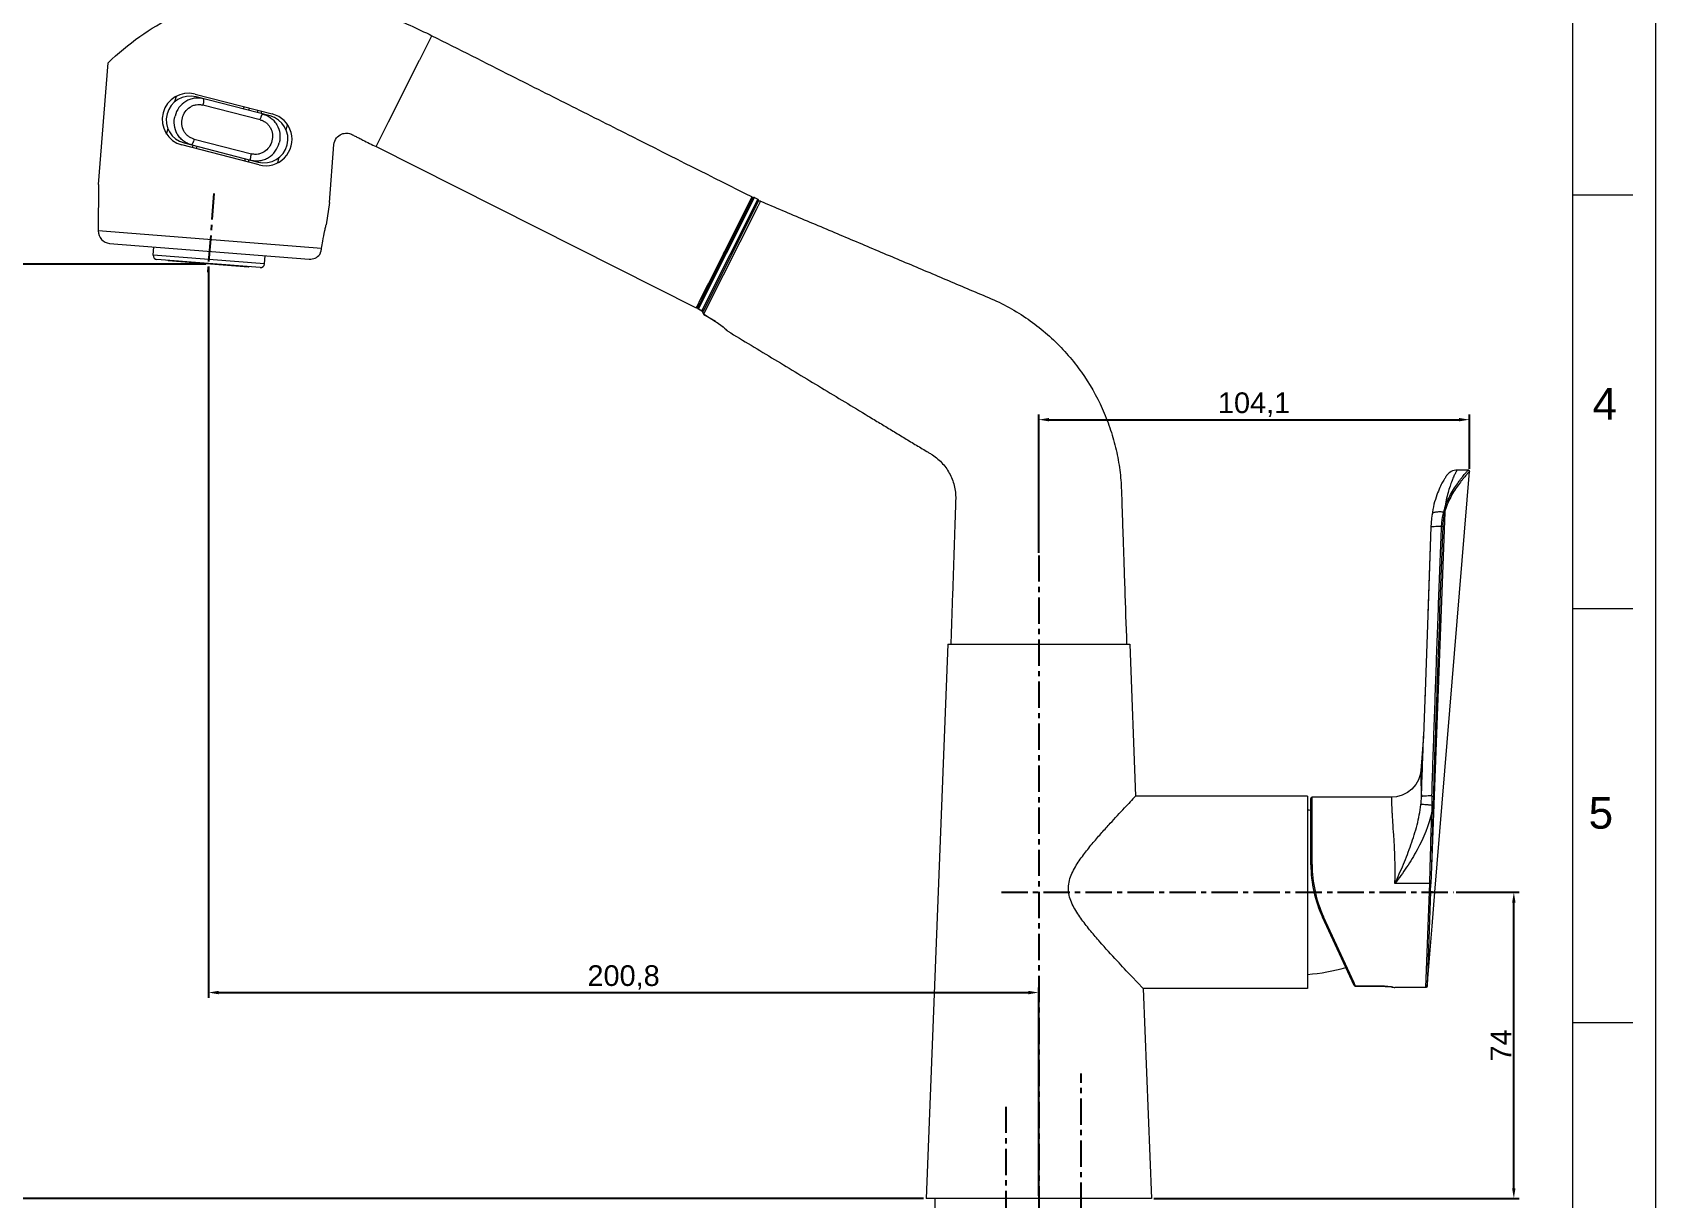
# Model space of a CAD drawing. Header units: millimetres. Extents: x 1991 to 2585, y -707 to 133.
# Drawn here: x 2192.3 to 2584.7, y -429.3 to -147.5 of the extents above; entities that cross this region are included whole.
import ezdxf

# ---------------------------------------------------------------- set-up
doc = ezdxf.new("R2010")
doc.units = ezdxf.units.MM
doc.header["$LTSCALE"] = 0.1
doc.linetypes.add('CENTERX2', pattern=[101.6, 63.5, -12.7, 12.7, -12.7])
doc.layers.get('0').update_dxf_attribs({"lineweight": 13})
doc.layers.add('CENTER', color=1, linetype='CENTERX2')
doc.layers.add('DIM', color=3, linetype='Continuous', lineweight=9)
doc.styles.get("Standard").update_dxf_attribs({"font": 'arial.ttf'})
doc.dimstyles.new('ISO-25', dxfattribs={"dimtxt": 2.5, "dimasz": 2.5, "dimexe": 1.25, "dimexo": 0.625, "dimtad": 1, "dimlfac": 1.33325, "dimtxsty": 'Standard', "dimcen": 2.5, "dimadec": 0, "dimazin": 0, "dimtfac": 1, "dimtmove": 0, "dimatfit": 3, "dimfxl": 0, "dimarcsym": 0})

# ---------------------------------------------------------------- blocks, each defined once
blk = doc.blocks.new('*D22')
at = {"layer": 'Defpoints', "color": 0}
for p in [(2234.84, -203.48), (2435.59, -379.54), (2435.59, -429.31)]:
    blk.add_point(p, dxfattribs=at)
at = {"layer": 'DIM', "color": 3, "lineweight": -2}
for p, q in [((2234.84, -204.11), (2234.84, -380.79)), ((2237.34, -379.54), (2433.09, -379.54)), ((2435.59, -428.68), (2435.59, -378.29))]:
    blk.add_line(p, q, dxfattribs=at)
at = {"layer": 'DIM', "color": 3}
for points in [[(2237.34, -379.12), (2237.34, -379.96), (2234.84, -379.54)], [(2433.09, -379.12), (2433.09, -379.96), (2435.59, -379.54)]]:
    blk.add_solid(points, dxfattribs=at)
at = {"layer": 'DIM', "color": 3, "insert": (2335.22, -375.91), "char_height": 5, "attachment_point": 5}
blk.add_mtext('200,8', dxfattribs=at)
blk = doc.blocks.new('*D23')
at = {"layer": 'Defpoints', "color": 0}
for p in [(2234.84, -203.48), (2184.19, -429.31), (2408.34, -429.31)]:
    blk.add_point(p, dxfattribs=at)
at = {"layer": 'DIM', "color": 3, "lineweight": -2}
for p, q in [((2234.21, -203.48), (2182.94, -203.48)), ((2184.19, -205.98), (2184.19, -426.81)), ((2407.72, -429.31), (2182.94, -429.31))]:
    blk.add_line(p, q, dxfattribs=at)
at = {"layer": 'DIM', "color": 3}
for points in [[(2183.77, -205.98), (2184.61, -205.98), (2184.19, -203.48)], [(2183.77, -426.81), (2184.61, -426.81), (2184.19, -429.31)]]:
    blk.add_solid(points, dxfattribs=at)
at = {"layer": 'DIM', "color": 3, "insert": (2180.56, -316.4), "char_height": 5, "attachment_point": 5, "rotation": 90}
blk.add_mtext('225,8', dxfattribs=at)
blk = doc.blocks.new('*D25')
at = {"layer": 'Defpoints', "color": 0}
for p in [(2539.74, -241.1), (2539.74, -253.63), (2435.59, -273.89)]:
    blk.add_point(p, dxfattribs=at)
at = {"layer": 'DIM', "color": 3, "lineweight": -2}
for p, q in [((2435.59, -273.27), (2435.59, -239.85)), ((2438.09, -241.1), (2537.24, -241.1)), ((2539.74, -253.01), (2539.74, -239.85))]:
    blk.add_line(p, q, dxfattribs=at)
at = {"layer": 'DIM', "color": 3}
for points in [[(2438.09, -240.68), (2438.09, -241.51), (2435.59, -241.1)], [(2537.24, -240.68), (2537.24, -241.51), (2539.74, -241.1)]]:
    blk.add_solid(points, dxfattribs=at)
at = {"layer": 'DIM', "color": 3, "insert": (2487.67, -237.47), "char_height": 5, "attachment_point": 5}
blk.add_mtext('104,1', dxfattribs=at)
blk = doc.blocks.new('*D26')
at = {"layer": 'Defpoints', "color": 0}
for p in [(2535.87, -355.31), (2550.48, -355.31), (2462.84, -429.31)]:
    blk.add_point(p, dxfattribs=at)
at = {"layer": 'DIM', "color": 3, "lineweight": -2}
for p, q in [((2536.5, -355.31), (2551.73, -355.31)), ((2550.48, -426.81), (2550.48, -357.81)), ((2463.47, -429.31), (2551.73, -429.31))]:
    blk.add_line(p, q, dxfattribs=at)
at = {"layer": 'DIM', "color": 3}
for points in [[(2550.06, -357.81), (2550.89, -357.81), (2550.48, -355.31)], [(2550.06, -426.81), (2550.89, -426.81), (2550.48, -429.31)]]:
    blk.add_solid(points, dxfattribs=at)
at = {"layer": 'DIM', "color": 3, "insert": (2547.35, -392.31), "char_height": 5, "attachment_point": 5, "rotation": 90}
blk.add_mtext('74', dxfattribs=at)

msp = doc.modelspace()

# ---------------------------------------------------------------- linework, layer by layer
at = {"color": 7, "linetype": 'Continuous'}
for p, q in [((2584.7425, 133.243), (2584.7425, -706.7567)), ((2564.7424, -686.7567), (2564.7424, 113.243)), ((2285.9287, -154.0991), (2288.8443, -148.3019)), ((2208.2602, -184.2383), (2210.5625, -154.862)), ((2278.3576, -169.1531), (2285.8503, -154.2551)), ((2285.8503, -154.2551), (2285.9287, -154.0991)), ((2226.7398, -164.2355), (2227.0789, -162.9193)), ((2231.5905, -162.4053), (2250.2801, -167.2211)), ((2249.743, -167.7023), (2231.8282, -163.0861)), ((2247.3453, -168.6335), (2233.4773, -165.0601)), ((2243.2921, -166.0401), (2243.4419, -165.4591)), ((2244.6635, -165.7739), (2244.5138, -166.3549)), ((2246.7455, -166.3104), (2246.5958, -166.8914)), ((2247.5642, -167.1409), (2247.7139, -166.5599)), ((2224.7202, -172.0733), (2225.0593, -170.7571)), ((2253.6423, -171.1676), (2253.9755, -169.8746)), ((2275.3571, -175.1191), (2278.2723, -169.3226)), ((2278.2723, -169.3226), (2278.3576, -169.1531)), ((2247.1111, -179.5194), (2228.4216, -174.7036)), ((2228.9586, -174.2224), (2246.8735, -178.8386)), ((2230.9878, -175.3648), (2231.1375, -174.7838)), ((2231.3563, -173.2912), (2245.2244, -176.8646)), ((2231.9561, -175.6143), (2232.1058, -175.0333)), ((2264.089, -188.6133), (2265.1848, -174.631)), ((2275.3571, -175.1191), (2352.8058, -214.0699)), ((2243.7263, -178.0276), (2243.5766, -178.6086)), ((2244.5449, -178.8582), (2244.6946, -178.2771)), ((2251.6227, -179.0054), (2251.9619, -177.6892)), ((2208.2611, -184.2383), (2208.1835, -195.4803)), ((2353.0738, -214.2047), (2366.4777, -187.5528)), ((2353.3675, -214.2884), (2366.8806, -187.4194)), ((2367.6846, -187.8238), (2354.1716, -214.6928)), ((2367.8177, -188.2267), (2354.4249, -214.8568)), ((2365.2828, -189.258), (2365.9923, -187.8501)), ((2365.9923, -187.8501), (2366.1791, -187.4794)), ((2366.1791, -187.4794), (2366.2476, -187.3434)), ((2366.2844, -187.2691), (2366.2471, -187.3431)), ((2366.4112, -187.588), (2366.3827, -187.7416)), ((2366.4186, -187.6703), (2366.447, -187.5693)), ((2366.447, -187.5693), (2366.4416, -187.4689)), ((2366.8806, -187.4194), (2367.6846, -187.8238)), ((2368.3046, -188.2962), (2367.6577, -189.5893)), ((2564.7424, -186.757), (2579.2785, -186.757)), ((2264.0924, -188.6139), (2263.2761, -194.0331)), ((2367.3344, -190.2337), (2355.2931, -214.1698)), ((2363.3789, -193.04), (2365.2828, -189.258)), ((2363.6293, -193.2087), (2364.9675, -190.5555)), ((2367.4211, -190.0609), (2367.3344, -190.2337)), ((2367.6324, -189.6396), (2367.4211, -190.0609)), ((2367.6577, -189.5893), (2367.6324, -189.6396)), ((2262.1945, -199.7132), (2208.1835, -195.4803)), ((2359.6962, -200.3599), (2363.3789, -193.04)), ((2359.9623, -200.4954), (2363.6293, -193.2087)), ((2210.9471, -198.4918), (2259.2137, -202.2742)), ((2221.4659, -201.3222), (2221.6221, -199.3283)), ((2248.3833, -203.4316), (2221.4659, -201.3222)), ((2247.3081, -204.3504), (2222.3847, -202.3973)), ((2225.1263, -202.6121), (2225.1178, -202.7207)), ((2244.5581, -204.2441), (2225.1178, -202.7207)), ((2248.3833, -203.4316), (2248.5396, -201.4377)), ((2261.7745, -201.1694), (2261.7673, -201.1859)), ((2355.7165, -208.274), (2359.3718, -201.0048)), ((2355.9913, -208.3962), (2359.9623, -200.4954)), ((2359.3718, -201.0048), (2359.3948, -200.9591)), ((2359.3948, -200.9591), (2359.6731, -200.4058)), ((2359.6731, -200.4058), (2359.6962, -200.3599)), ((2244.5667, -204.1356), (2244.5582, -204.2441)), ((2352.9762, -213.7286), (2353.9246, -211.8396)), ((2353.9246, -211.8396), (2355.6091, -208.4876)), ((2354.2548, -211.8569), (2355.9913, -208.3962)), ((2355.6091, -208.4876), (2355.7165, -208.274)), ((2352.8058, -214.0699), (2352.8295, -214.0218)), ((2352.9135, -214.1022), (2352.8058, -214.0699)), ((2352.8295, -214.0218), (2352.9248, -213.8313)), ((2353.0365, -214.0895), (2352.9135, -214.1022)), ((2352.9248, -213.8313), (2352.9348, -213.8112)), ((2352.9348, -213.8112), (2352.9518, -213.7773)), ((2352.9518, -213.7773), (2352.9613, -213.7585)), ((2352.9613, -213.7585), (2352.9762, -213.7286)), ((2353.1427, -214.0283), (2353.0365, -214.0895)), ((2353.0738, -214.2047), (2353.3843, -214.3609)), ((2353.1279, -214.0971), (2353.2156, -214.1412)), ((2353.3302, -214.3146), (2353.4138, -214.3862)), ((2353.9437, -214.7007), (2353.9447, -214.6987)), ((2353.9437, -214.7007), (2354.3904, -214.9254)), ((2354.3914, -214.9233), (2353.9447, -214.6987)), ((2354.1716, -214.6928), (2354.4396, -214.8276)), ((2354.4921, -215.4719), (2354.65, -215.647)), ((2354.5774, -215.5664), (2354.6548, -215.6513)), ((2354.6319, -215.5645), (2354.6236, -215.4926)), ((2355.2931, -214.1698), (2354.6262, -215.4883)), ((2354.65, -215.647), (2354.872, -215.8201)), ((2354.9894, -215.8772), (2354.8359, -215.7737)), ((2354.8677, -215.8173), (2354.9815, -215.8903)), ((2354.9894, -215.8772), (2354.9815, -215.8903)), ((2357.4702, -217.3916), (2354.9815, -215.8903)), ((2354.9894, -215.8772), (2357.4782, -217.3785)), ((2357.4702, -217.3916), (2357.4782, -217.3785)), ((2357.4702, -217.3917), (2357.9645, -217.7042)), ((2357.9499, -217.6945), (2358.6156, -218.1614)), ((2358.6156, -218.1614), (2359.2064, -218.6254)), ((2358.6226, -218.167), (2358.6291, -218.1715)), ((2359.197, -218.6174), (2359.6886, -219.0406)), ((2359.6706, -219.0245), (2360.0303, -219.357)), ((2360.0224, -219.3494), (2360.241, -219.5614)), ((2360.241, -219.5614), (2360.3145, -219.6347)), ((2531.374, -355.2553), (2539.7394, -253.6345)), ((2536.709, -253.3099), (2536.4578, -253.3204)), ((2539.4397, -253.3099), (2536.709, -253.3099)), ((2539.4397, -253.3099), (2539.5616, -253.3357)), ((2539.6055, -253.36), (2539.6617, -253.408)), ((2539.6617, -253.408), (2539.7007, -253.4622)), ((2539.7249, -253.5169), (2539.7387, -253.6345)), ((2539.7387, -253.6345), (2539.7394, -253.6345)), ((2533.7604, -263.4725), (2530.5667, -349.079)), ((2533.0545, -266.848), (2533.289, -266.8674)), ((2533.534, -263.3745), (2533.763, -263.463)), ((2530.4375, -267.0311), (2529.6989, -288.0409)), ((2530.4353, -267.0327), (2530.4353, -267.0323)), ((2564.7424, -286.757), (2579.2785, -286.757)), ((2413.5949, -295.3099), (2408.3449, -429.3099)), ((2413.5949, -295.3099), (2457.5949, -295.3099)), ((2457.5949, -295.3099), (2459.0347, -332.0599)), ((2529.0497, -306.5637), (2528.6598, -317.5642)), ((2528.6521, -317.6226), (2527.9722, -325.8841)), ((2528.6551, -317.6954), (2528.6598, -317.564)), ((2500.5949, -332.0599), (2459.0347, -332.0599)), ((2500.5949, -332.0599), (2500.5949, -378.5599)), ((2501.406, -348.659), (2501.406, -332.6099)), ((2520.9958, -332.3099), (2501.706, -332.3099)), ((2501.706, -348.5711), (2501.706, -332.3099)), ((2530.7267, -332.0444), (2531.02, -332.0745)), ((2531.02, -332.0745), (2530.9558, -334.355)), ((2530.911, -335.9791), (2530.5667, -349.079)), ((2530.6162, -335.949), (2530.911, -335.979)), ((2530.6344, -334.3212), (2530.6615, -334.3219)), ((2530.6615, -334.3219), (2530.9558, -334.355)), ((2530.5667, -349.079), (2530.4377, -353.2479)), ((2530.1392, -353.2116), (2521.7215, -353.2116)), ((2530.0658, -355.1356), (2530.1392, -353.2116)), ((2530.1393, -353.2116), (2530.4377, -353.2478)), ((2529.2001, -378.3099), (2530.066, -355.1356)), ((2530.3651, -355.1492), (2529.4992, -378.0372)), ((2530.3651, -355.1492), (2530.066, -355.1356)), ((2530.3648, -355.1492), (2530.4376, -353.2477)), ((2531.3739, -355.2553), (2530.3651, -355.1492)), ((2511.9009, -377.8163), (2504.2168, -361.3376)), ((2504.4664, -361.2402), (2504.4887, -361.2888)), ((2504.4885, -361.2888), (2511.7695, -377.1092)), ((2460.8566, -378.5599), (2458.1065, -375.6783)), ((2500.5949, -378.5599), (2460.8566, -378.5599)), ((2460.8566, -378.5599), (2462.8449, -429.3099)), ((2511.7695, -377.1092), (2511.8787, -377.3464)), ((2511.8787, -377.3464), (2512.086, -377.797)), ((2512.086, -377.797), (2512.1727, -377.9853)), ((2517.906, -377.9853), (2512.1728, -377.9853)), ((2512.1728, -377.9895), (2512.1728, -377.9853)), ((2512.1728, -377.9895), (2517.906, -377.9895)), ((2517.906, -377.9853), (2517.906, -377.9895)), ((2517.906, -377.9895), (2518.556, -377.9992)), ((2518.5499, -377.9989), (2519.4012, -378.0401)), ((2519.3999, -378.04), (2520.1577, -378.1041)), ((2520.1577, -378.1041), (2520.788, -378.1768)), ((2521.0505, -378.2135), (2521.2618, -378.243)), ((2521.3245, -378.2483), (2521.706, -378.3099)), ((2521.5555, -378.2891), (2521.6561, -378.3057)), ((2521.656, -378.3056), (2521.706, -378.3099)), ((2529.2011, -378.3099), (2521.706, -378.3099)), ((2564.7424, -386.757), (2579.2785, -386.757)), ((2462.8445, -429.3099), (2408.3454, -429.3099)), ((2410.5915, -432.3078), (2410.5916, -429.3082))]:
    msp.add_line(p, q, dxfattribs=at)
for points in [[(2366.4416, -187.4689), (2366.4056, -187.3805), (2366.3479, -187.3119), (2366.2844, -187.2691)], [(2353.2316, -213.8909), (2353.2177, -213.9233), (2353.198, -214.031)], [(2353.198, -214.031), (2353.2156, -214.1415), (2353.2638, -214.2369), (2353.3302, -214.3146)], [(2353.4138, -214.3862), (2353.5225, -214.4628), (2353.6608, -214.548), (2353.8266, -214.6402), (2353.9437, -214.7007)], [(2354.4249, -214.8568), (2354.3686, -215.0567), (2354.3921, -215.2722), (2354.4921, -215.4719)], [(2536.4578, -253.3204), (2536.0587, -253.3812), (2535.6792, -253.4921), (2535.3299, -253.6456), (2535.0192, -253.8308), (2534.7564, -254.0317), (2534.5465, -254.2295), (2534.3926, -254.4013), (2534.2942, -254.5257), (2534.2281, -254.6158), (2534.1733, -254.6941), (2534.1196, -254.773), (2534.0613, -254.8605), (2533.9952, -254.9617), (2533.921, -255.0776), (2533.8386, -255.2087), (2533.7472, -255.3572), (2533.6448, -255.5267), (2533.5302, -255.7211), (2533.4019, -255.9444), (2533.2604, -256.1979), (2533.1077, -256.4807), (2532.945, -256.7936), (2532.7735, -257.1368), (2532.5957, -257.5094), (2532.4136, -257.9107), (2532.2289, -258.3409), (2532.0436, -258.8001), (2531.8591, -259.2895), (2531.6772, -259.8099), (2531.5005, -260.36), (2531.332, -260.9361), (2531.1744, -261.5343), (2531.0292, -262.1531), (2530.8977, -262.792), (2530.7807, -263.451), (2530.7065, -263.9333)], [(2539.7394, -253.6345), (2539.7292, -253.5287), (2539.6686, -253.4152), (2539.5662, -253.3375), (2539.4404, -253.3099)], [(2530.7065, -263.9334), (2530.5815, -264.9301), (2530.4813, -266.0966), (2530.4353, -267.0323)], [(2530.4351, -267.0326), (2529.7669, -286.0999), (2528.959, -309.1219)], [(2528.6668, -317.3608), (2528.6584, -317.5334), (2528.6521, -317.6226)], [(2527.9722, -325.8841), (2527.8153, -326.8872), (2527.4127, -328.1071), (2526.7544, -329.2868), (2525.8525, -330.3508), (2524.7385, -331.2234), (2523.4757, -331.8558), (2522.1375, -332.2157), (2520.9958, -332.3099)], [(2529.4992, -378.0372), (2530.0712, -371.2195), (2530.7079, -363.4667), (2531.3739, -355.2553)], [(2520.7866, -378.1766), (2521.2606, -378.2429), (2521.5555, -378.2891)]]:
    msp.add_lwpolyline(points, dxfattribs=at)
for centre, radius, start, end in [((2230.0061, -168.5544), 6.35, 75.55066, 255.55066), ((2230.3934, -168.6543), 5.75, 75.55066, 255.55066), ((2248.3082, -173.2704), 5.75, 255.55066, 75.55066), ((2248.6956, -173.3703), 6.35, 255.550575, 75.55066), ((2366.7458, -187.6874), 0.3, 63.30108, 153.30108), ((2368.1102, -188.7565), 0.4997, 67.107531, 153.545061), ((2367.5498, -188.0918), 0.3, 333.30108, 63.30108), ((2211.1826, -195.501), 3, 179.602993, 265.49088), ((2222.4628, -201.4003), 1, 175.519142, 265.519142), ((2247.3864, -203.3535), 1, 265.519142, 355.519142), ((2259.4477, -199.2833), 3, 265.536338, 320.719984), ((2349.7556, -230.1519), 14.9184, 44.416999, 46.427103), ((2539.4371, -253.6134), 0.3043, 56.38285, 65.851895), ((2539.4367, -253.6118), 0.3035, 18.223051, 29.546676), ((2547.48, -267.0386), 14.4355, 161.382027, 165.282131), ((2547.9921, -267.0934), 14.6851, 161.937568, 165.725328), ((2532.9278, -270.0434), 3.198, 87.730096, 88.486729), ((2533.3303, -264.267), 0.9154, 77.140617, 78.151571), ((-3841.1437, -96.196), 6373.6488, 357.87802619, 358.00843543), ((2849.0518, -703.8249), 538.8159, 136.372526, 136.784662), ((2501.706, -332.6099), 0.3, 90, 180), ((2738.2396, -337.5529), 207.6303, 178.479501, 179.108186), ((2530.6401, -335.0142), 2.971, 88.329932, 89.187859), ((2496.9817, -381.4818), 46.1635, 84.497467, 85.510903), ((2703.8016, -337.0574), 173.1889, 179.094755, 179.633259), ((3168.8877, -352.782), 638.198, 178.3454375, 178.4912955), ((2531.406, -348.659), 30, 180, 205), ((2532.1329, -348.5769), 30.4268, 179.989071, 204.594162), ((2496.9817, -329.138), 46.1635, 274.489097, 286.212116), ((2512.1728, -377.6895), 0.3, 205, 270.591935), ((2517.8965, -400.4565), 22.4712, 81.225113, 89.975764)]:
    msp.add_arc(centre, radius, start, end, dxfattribs=at)
for points, knots in [([(2210.5625, -154.862), (2212.962, -152.5686), (2217.999, -148.3654), (2226.5726, -143.2468), (2236.77, -139.412), (2250.6468, -137.3689), (2265.0192, -139.1505), (2278.339, -143.4068), (2285.3618, -146.5501), (2288.8443, -148.3019)], [0, 0, 0, 0, 0.1180704, 0.23237492, 0.353644, 0.50328229, 0.72694579, 0.86133261, 1, 1, 1, 1]), ([(2288.8443, -148.3019), (2295.2815, -151.54), (2306.5839, -157.2494), (2322.7429, -165.3682), (2342.1183, -175.1209), (2356.6225, -182.414), (2366.2847, -187.2685)], [0, 0, 0, 0, 0.24935619, 0.43819656, 0.62580399, 1, 1, 1, 1]), ([(2233.5919, -163.5406), (2233.2368, -163.4491), (2232.5066, -163.3364), (2231.4007, -163.3894), (2230.3254, -163.6637), (2228.9886, -164.3095), (2227.5899, -165.6062), (2226.9411, -166.9919), (2226.7544, -167.7166)], [0, 0, 0, 0, 0.12398676, 0.24787122, 0.37196917, 0.49659369, 0.74697002, 1, 1, 1, 1]), ([(2233.5919, -163.5406), (2233.6112, -163.5456), (2233.6362, -163.5765), (2233.6532, -163.6258), (2233.6697, -163.7065), (2233.6757, -163.8375), (2233.6672, -164.0264), (2233.642, -164.2522), (2233.5858, -164.6027), (2233.525, -164.8746), (2233.4773, -165.0601)], [0, 0, 0, 0, 0.03825958, 0.06641357, 0.10192189, 0.19554979, 0.31785033, 0.46504163, 0.63193836, 1, 1, 1, 1]), ([(2230.7224, -174.6768), (2230.3673, -174.5854), (2229.6736, -174.3311), (2228.731, -173.7503), (2227.9221, -172.9905), (2227.0639, -171.7791), (2226.466, -169.9679), (2226.5677, -168.4412), (2226.7544, -167.7166)], [0, 0, 0, 0, 0.12398678, 0.24787125, 0.37196919, 0.49659371, 0.74697001, 1, 1, 1, 1]), ([(2231.3563, -173.2912), (2231.0959, -173.2241), (2230.5879, -173.0359), (2229.9022, -172.6025), (2229.3208, -172.0359), (2228.7145, -171.1379), (2228.3099, -169.8083), (2228.4347, -168.1495), (2229.127, -166.6371), (2230.1238, -165.6685), (2231.0886, -165.1753), (2231.8714, -164.9602), (2232.6811, -164.9122), (2233.2169, -164.993), (2233.4773, -165.0601)], [0, 0, 0, 0, 0.06227729, 0.12441779, 0.18656953, 0.24889296, 0.37388217, 0.49999999, 0.62611789, 0.75110717, 0.81343058, 0.87558231, 0.93772275, 1, 1, 1, 1]), ([(2247.3453, -168.6335), (2247.6057, -168.7006), (2248.1138, -168.8888), (2248.7995, -169.3222), (2249.3808, -169.8888), (2249.9871, -170.7868), (2250.3918, -172.1165), (2250.267, -173.7752), (2249.5746, -175.2876), (2248.5778, -176.2562), (2247.613, -176.7494), (2246.8302, -176.9645), (2246.0205, -177.0125), (2245.4848, -176.9317), (2245.2244, -176.8646)], [0, 0, 0, 0, 0.06227729, 0.12441779, 0.18656953, 0.24889296, 0.37388217, 0.49999999, 0.62611789, 0.75110717, 0.81343058, 0.87558231, 0.93772275, 1, 1, 1, 1]), ([(2247.3453, -168.6335), (2247.3931, -168.4481), (2247.4714, -168.1807), (2247.5915, -167.8467), (2247.6785, -167.6369), (2247.7624, -167.4674), (2247.8309, -167.3556), (2247.8845, -167.2928), (2247.9231, -167.2579), (2247.96, -167.2429), (2247.9792, -167.2479)], [0, 0, 0, 0, 0.36799377, 0.53487146, 0.68206123, 0.80438724, 0.89804767, 0.93357095, 0.96173431, 1, 1, 1, 1]), ([(2247.9792, -167.2479), (2248.3343, -167.3394), (2249.0281, -167.5936), (2249.9706, -168.1744), (2250.7795, -168.9342), (2251.6377, -170.1456), (2252.2356, -171.9568), (2252.134, -173.4835), (2251.9473, -174.2081)], [0, 0, 0, 0, 0.12398678, 0.24787125, 0.37196919, 0.49659371, 0.74697001, 1, 1, 1, 1]), ([(2265.1848, -174.631), (2265.2298, -174.0559), (2265.6511, -172.9669), (2266.9286, -172.0074), (2268.0994, -171.8145), (2268.9057, -171.9361), (2269.4198, -172.1225), (2269.87, -172.362), (2270.4533, -172.6514), (2271.2215, -173.0398), (2272.9046, -173.8851), (2274.3005, -174.5877), (2275.3571, -175.1191)], [0, 0, 0, 0, 0.14012466, 0.26522119, 0.37157319, 0.41870148, 0.46221169, 0.503634, 0.54250992, 0.620394, 0.71270408, 1, 1, 1, 1]), ([(2231.3563, -173.2912), (2231.3085, -173.4766), (2231.2303, -173.744), (2231.1102, -174.078), (2231.0231, -174.2878), (2230.9392, -174.4573), (2230.8707, -174.5691), (2230.8172, -174.6319), (2230.7785, -174.6668), (2230.7417, -174.6818), (2230.7224, -174.6768)], [0, 0, 0, 0, 0.36799376, 0.53487145, 0.68206121, 0.80438723, 0.89804766, 0.93357093, 0.9617343, 1, 1, 1, 1]), ([(2245.1097, -178.3841), (2245.4648, -178.4756), (2246.195, -178.5883), (2247.3009, -178.5353), (2248.3762, -178.261), (2249.713, -177.6152), (2251.1117, -176.3185), (2251.7605, -174.9328), (2251.9473, -174.2081)], [0, 0, 0, 0, 0.12398676, 0.24787122, 0.37196917, 0.49659369, 0.74697002, 1, 1, 1, 1]), ([(2245.1097, -178.3841), (2245.0904, -178.3791), (2245.0654, -178.3482), (2245.0485, -178.2989), (2245.032, -178.2182), (2245.026, -178.0872), (2245.0344, -177.8983), (2245.0596, -177.6725), (2245.1159, -177.322), (2245.1766, -177.0501), (2245.2244, -176.8646)], [0, 0, 0, 0, 0.03825957, 0.06641356, 0.10192188, 0.19554977, 0.31785032, 0.46504161, 0.63193835, 1, 1, 1, 1]), ([(2368.3057, -188.2935), (2371.8402, -189.7858), (2378.9067, -192.7689), (2389.4916, -197.2369), (2398.292, -200.9521), (2405.3031, -203.9122), (2410.5288, -206.1202), (2415.7292, -208.3131), (2420.8867, -210.5068), (2426.015, -212.617), (2430.7967, -215.267), (2435.2027, -218.3265), (2439.21, -221.7626), (2442.8067, -225.5253), (2447.0135, -230.8888), (2450.3938, -236.7796), (2452.8611, -243.0028), (2454.2542, -247.7819), (2455.0285, -251.8466), (2455.4153, -255.1278), (2455.5801, -257.5879), (2455.6506, -259.9968), (2455.7571, -263.0205), (2455.8735, -266.5753), (2456.0109, -270.6294), (2456.1804, -275.6438), (2456.4577, -283.8463), (2456.6918, -290.7791), (2456.8449, -295.3099)], [0, 0, 0, 0, 0.07342857, 0.14680413, 0.21989191, 0.25625449, 0.29245708, 0.32847033, 0.36426574, 0.39974647, 0.43451759, 0.4686532, 0.50224921, 0.53537467, 0.56810781, 0.632554, 0.66441617, 0.69609022, 0.72768004, 0.74348146, 0.75930266, 0.77485042, 0.78960303, 0.81721033, 0.84292244, 0.86723767, 0.91323564, 1, 1, 1, 1]), ([(2262.1945, -199.7132), (2262.2903, -199.1149), (2262.5379, -197.6449), (2262.8416, -196.0483), (2263.1561, -194.5473), (2263.2184, -194.3028), (2263.2816, -193.9959), (2263.2761, -194.0331)], [0, 0, 0, 0, 0.31430402, 0.7553285, 0.9269154, 0.98051616, 1, 1, 1, 1]), ([(2261.7673, -201.1859), (2261.7722, -201.1843), (2261.7737, -201.1576), (2261.7996, -201.1211), (2261.8277, -201.0389), (2261.8764, -200.923), (2261.9376, -200.7502), (2262.067, -200.3479), (2262.1467, -199.9905), (2262.1911, -199.7126)], [0, 0, 0, 0, 0.01002988, 0.04060699, 0.0937749, 0.17416691, 0.28858046, 0.45038622, 1, 1, 1, 1]), ([(2353.3675, -214.2884), (2353.2995, -214.2542), (2353.186, -214.1283), (2353.1981, -213.9585), (2353.2316, -213.891)], [0, 0, 0, 0, 0.50235228, 1, 1, 1, 1]), ([(2353.9447, -214.6987), (2353.8637, -214.6579), (2353.7178, -214.5812), (2353.5267, -214.4615), (2353.4175, -214.3833), (2353.3573, -214.3087), (2353.3675, -214.2884)], [0, 0, 0, 0, 0.3772261, 0.69387421, 0.90532597, 1, 1, 1, 1]), ([(2354.5634, -214.5671), (2354.5149, -214.6286), (2354.3842, -214.7107), (2354.2335, -214.7116), (2354.1716, -214.6928)], [0, 0, 0, 0, 0.54717325, 1, 1, 1, 1]), ([(2354.6236, -215.4926), (2354.5196, -215.4308), (2354.3512, -215.2276), (2354.372, -214.9619), (2354.4249, -214.8568)], [0, 0, 0, 0, 0.506913, 1, 1, 1, 1]), ([(2354.8359, -215.7737), (2354.8115, -215.7553), (2354.7362, -215.6942), (2354.6618, -215.6247), (2354.6319, -215.5645)], [0, 0, 0, 0, 0.31241007, 1, 1, 1, 1]), ([(2357.4782, -217.3785), (2357.7515, -217.5434), (2358.6549, -218.1314), (2359.4899, -218.8206), (2360.0385, -219.3435)], [0, 0, 0, 0, 0.296391, 1, 1, 1, 1]), ([(2360.4113, -219.7109), (2364.1837, -221.9893), (2369.8423, -225.4069), (2377.3871, -229.9638), (2383.0456, -233.3815), (2388.7042, -236.799), (2393.4193, -239.6473), (2397.1904, -241.9274), (2400.0183, -243.6381), (2402.8466, -245.3482), (2405.2044, -246.7721), (2407.0918, -247.9097), (2408.2717, -248.6207), (2409.2161, -249.1874), (2410.1522, -249.7547), (2411.2344, -250.5798), (2412.3884, -251.7164), (2413.7067, -253.4005), (2414.6888, -255.3231), (2415.2767, -257.3817), (2415.4743, -258.7177), (2415.5273, -259.8034), (2415.5017, -260.9012), (2415.4547, -262.2763), (2415.403, -263.9279), (2415.3306, -266.1299), (2415.2389, -268.8826), (2415.1268, -272.186), (2414.9772, -276.5905), (2414.7913, -282.0962), (2414.5681, -288.7031), (2414.4193, -293.1076), (2414.3449, -295.3099)], [0, 0, 0, 0, 0.125389, 0.1880835, 0.25077801, 0.31347247, 0.37616533, 0.40751006, 0.43885392, 0.47019884, 0.5015469, 0.51722277, 0.53290023, 0.54073963, 0.54856267, 0.56403159, 0.57932978, 0.59452255, 0.62475119, 0.63996102, 0.65530233, 0.66305284, 0.67086483, 0.68653459, 0.70220479, 0.71787579, 0.74922078, 0.78056826, 0.81191623, 0.874611, 0.9373055, 1, 1, 1, 1]), ([(2533.8, -262.4298), (2534.01, -261.7684), (2534.4946, -260.5146), (2535.3791, -258.7853), (2536.315, -257.2706), (2537.1059, -256.1493), (2537.7051, -255.3606), (2538.1083, -254.8512), (2538.4719, -254.4071), (2538.787, -254.0341), (2539.0163, -253.7695), (2539.1699, -253.5963), (2539.2596, -253.496), (2539.3315, -253.4191), (2539.3837, -253.3597), (2539.4185, -253.3313), (2539.4335, -253.3099), (2539.4397, -253.3099)], [0, 0, 0, 0, 0.19270841, 0.3722808, 0.53875745, 0.68675477, 0.75315777, 0.81381068, 0.86717256, 0.9125442, 0.94941271, 0.96438663, 0.97686042, 0.98669793, 0.99384926, 0.99828775, 1, 1, 1, 1]), ([(2536.709, -253.3099), (2536.7044, -253.3099), (2536.6969, -253.3306), (2536.6761, -253.3563), (2536.6477, -253.4118), (2536.6078, -253.4829), (2536.5588, -253.5762), (2536.4738, -253.7392), (2536.3467, -253.9925), (2536.1728, -254.3526), (2535.9739, -254.7844), (2535.7549, -255.2855), (2535.4285, -256.0798), (2535.0081, -257.2235), (2534.5335, -258.7743), (2534.1111, -260.5321), (2533.8935, -261.7796), (2533.8, -262.4298)], [0, 0, 0, 0, 0.00143242, 0.00528262, 0.01152528, 0.02012043, 0.03102963, 0.04424143, 0.0775073, 0.11934481, 0.16891762, 0.225747, 0.28981941, 0.43666516, 0.60549585, 0.79518103, 1, 1, 1, 1]), ([(2539.7387, -253.6344), (2539.7325, -253.6344), (2539.7171, -253.6553), (2539.6819, -253.6829), (2539.6289, -253.7408), (2539.556, -253.8157), (2539.465, -253.9135), (2539.3093, -254.0822), (2539.0768, -254.3402), (2538.7573, -254.7038), (2538.3887, -255.1368), (2537.9801, -255.6337), (2537.3733, -256.4027), (2536.5729, -257.4964), (2535.6261, -258.9751), (2534.732, -260.6649), (2534.2424, -261.8925), (2534.0307, -262.5403)], [0, 0, 0, 0, 0.00173352, 0.0062065, 0.01340526, 0.02330266, 0.03584807, 0.05090379, 0.08795939, 0.13353764, 0.18711255, 0.24797046, 0.31455058, 0.46275793, 0.62915149, 0.80823814, 1, 1, 1, 1]), ([(2533.8, -262.4298), (2533.8221, -262.4359), (2533.9033, -262.4623), (2533.9823, -262.5006), (2534.0307, -262.5403)], [0, 0, 0, 0, 0.26791678, 1, 1, 1, 1]), ([(2530.4353, -267.0323), (2530.4361, -267.0096), (2530.5176, -266.9651), (2530.6595, -266.9346), (2530.9119, -266.8966), (2531.3897, -266.8589), (2532.1031, -266.8366), (2532.7006, -266.8403), (2533.0123, -266.8466)], [0, 0, 0, 0, 0.02607046, 0.08549209, 0.18177061, 0.31168711, 0.64120266, 1, 1, 1, 1]), ([(2530.6823, -332.0435), (2530.7547, -329.3264), (2530.9138, -323.8923), (2531.2989, -313.0262), (2531.774, -299.4431), (2532.3737, -283.1442), (2532.794, -272.2789), (2533.0122, -266.8466)], [0, 0, 0, 0, 0.1249913, 0.2499895, 0.49998906, 0.74999268, 1, 1, 1, 1]), ([(2530.7065, -263.9333), (2530.726, -263.798), (2530.9316, -263.6061), (2531.2694, -263.4725), (2531.8017, -263.3447), (2532.5645, -263.2986), (2533.197, -263.3353), (2533.5182, -263.3711)], [0, 0, 0, 0, 0.13637887, 0.24031351, 0.36925519, 0.67767357, 1, 1, 1, 1]), ([(2533.289, -266.8674), (2532.8775, -277.7346), (2532.2882, -294.0364), (2531.6354, -313.0561), (2531.2556, -323.9233), (2531.0947, -329.3575), (2531.02, -332.0745)], [0, 0, 0, 0, 0.50002532, 0.75003226, 0.87502754, 1, 1, 1, 1]), ([(2533.0121, -266.8466), (2533.0241, -266.5478), (2533.0997, -265.3783), (2533.2959, -264.2153), (2533.5181, -263.3711)], [0, 0, 0, 0, 0.25509674, 1, 1, 1, 1]), ([(2533.7604, -263.4731), (2533.6912, -263.7458), (2533.4464, -264.8632), (2533.3216, -266.0059), (2533.289, -266.8674)], [0, 0, 0, 0, 0.24605411, 1, 1, 1, 1]), ([(2527.9722, -325.8841), (2527.9741, -325.8922), (2527.9691, -325.9262), (2527.9735, -326.0013), (2527.9705, -326.1279), (2527.9719, -326.3964), (2527.9722, -326.8568), (2527.9802, -327.5578), (2527.997, -328.4535), (2528.0272, -329.5375), (2528.0731, -330.8048), (2528.1123, -331.7097), (2528.1345, -332.1928)], [0, 0, 0, 0, 0.00396274, 0.01590331, 0.03595309, 0.06398213, 0.14362555, 0.25471743, 0.39722527, 0.5694546, 0.77014569, 1, 1, 1, 1]), ([(2521.7215, -353.2116), (2521.7711, -351.8174), (2521.7991, -349.105), (2521.6799, -345.187), (2521.4677, -341.6225), (2521.2636, -338.9201), (2521.1393, -337.0219), (2521.073, -335.8236), (2521.0292, -334.7921), (2521.0047, -333.9336), (2520.9957, -333.3297), (2520.9931, -332.9405), (2520.9938, -332.72), (2520.9925, -332.5482), (2520.9976, -332.4241), (2520.9908, -332.3516), (2520.9989, -332.3174), (2520.9958, -332.3099)], [0, 0, 0, 0, 0.20002943, 0.38874777, 0.56191636, 0.71196657, 0.77732621, 0.83466086, 0.88403696, 0.92534645, 0.95780367, 0.97062515, 0.98116035, 0.98939695, 0.99530628, 0.99883175, 1, 1, 1, 1]), ([(2530.6824, -332.0435), (2530.3696, -332.0357), (2529.7821, -332.0297), (2529.0874, -332.046), (2528.6279, -332.0806), (2528.3884, -332.1093), (2528.2337, -332.1432), (2528.1532, -332.1721), (2528.1345, -332.1929)], [0, 0, 0, 0, 0.3658658, 0.68719544, 0.81153843, 0.90551268, 0.96731493, 1, 1, 1, 1]), ([(2458.1065, -375.6783), (2456.9206, -374.4281), (2454.3117, -371.6531), (2450.9887, -368.0048), (2448.1448, -364.6814), (2445.9921, -361.9535), (2444.3434, -359.4941), (2443.3102, -357.3298), (2442.8009, -355.5818), (2442.718, -353.7551), (2443.0961, -351.9784), (2443.7889, -350.3237), (2444.944, -348.2788), (2446.6173, -345.9394), (2448.7294, -343.3367), (2450.8238, -340.9206), (2453.3547, -338.1076), (2455.2011, -336.1202), (2456.3707, -334.8749)], [0, 0, 0, 0, 0.10169546, 0.22478678, 0.29121384, 0.35978577, 0.42987806, 0.46535521, 0.50098004, 0.53659823, 0.57206149, 0.60725573, 0.64210247, 0.71048446, 0.77667819, 0.83991186, 0.89916972, 1, 1, 1, 1]), ([(2521.7215, -353.2115), (2522.4328, -351.6628), (2523.8173, -348.5662), (2525.6487, -343.8468), (2527.1558, -339.0668), (2527.8221, -335.7976), (2527.9989, -334.1531)], [0, 0, 0, 0, 0.25386828, 0.50515852, 0.75361697, 1, 1, 1, 1]), ([(2530.6162, -335.949), (2529.9319, -339.1263), (2528.0118, -343.7099), (2524.6062, -349.255), (2522.707, -351.912), (2521.7215, -353.2116)], [0, 0, 0, 0, 0.49911898, 0.74953263, 1, 1, 1, 1]), ([(2530.6343, -334.3212), (2530.3352, -334.28), (2529.7647, -334.2099), (2528.9907, -334.1366), (2528.4141, -334.1177), (2528.1018, -334.1223), (2527.9996, -334.1526)], [0, 0, 0, 0, 0.34227647, 0.65199894, 0.87915984, 1, 1, 1, 1]), ([(2530.1393, -353.2116), (2530.1948, -351.7735), (2530.2727, -348.8963), (2530.4308, -343.1421), (2530.5404, -338.8262), (2530.6162, -335.949)], [0, 0, 0, 0, 0.25000113, 0.50000064, 1, 1, 1, 1]), ([(2501.706, -348.5711), (2501.6348, -348.5711), (2501.5456, -348.5773), (2501.406, -348.6232), (2501.406, -348.659)], [0, 0, 0, 0, 0.66504153, 1, 1, 1, 1]), ([(2504.4885, -361.2888), (2504.4298, -361.3144), (2504.347, -361.3435), (2504.2571, -361.3562), (2504.2211, -361.347), (2504.2167, -361.3375)], [0, 0, 0, 0, 0.6744323, 0.88998392, 1, 1, 1, 1]), ([(2511.9009, -377.8163), (2511.9244, -377.8665), (2512.0028, -377.9554), (2512.117, -377.986), (2512.1728, -377.9853)], [0, 0, 0, 0, 0.49786614, 1, 1, 1, 1]), ([(2529.4992, -378.0372), (2529.4925, -378.1091), (2529.423, -378.2531), (2529.2734, -378.3097), (2529.2012, -378.3099)], [0, 0, 0, 0, 0.50012423, 1, 1, 1, 1])]:
    msp.add_open_spline(points, degree=3, knots=knots, dxfattribs=at)
for points in [[(2366.2471, -187.3431), (2366.3349, -187.3872), (2366.4046, -187.49), (2366.4112, -187.588)], [(2527.9989, -334.1531), (2528.0703, -333.502), (2528.1185, -332.8476), (2528.1345, -332.1928)]]:
    msp.add_open_spline(points, degree=3, dxfattribs=at)
at = {"layer": 'CENTER'}
for p, q in [((2236.1746, -186.4259), (2234.6036, -206.4732)), ((2435.5949, -273.8922), (2435.5949, -556.8379)), ((2426.5847, -355.3099), (2535.8705, -355.3099)), ((2445.8603, -553.7191), (2445.8603, -399.1382)), ((2427.615, -407.1193), (2427.615, -528.0281))]:
    msp.add_line(p, q, dxfattribs=at)

# ---------------------------------------------------------------- texts
at = {"char_height": 7.6238, "attachment_point": 5}
for s, insert in [('4', (2572.4775, -237.2485)), ('5', (2571.5266, -336.1775))]:
    msp.add_mtext_dynamic_manual_height_columns(s, width=50, gutter_width=12.5, heights=[0], dxfattribs=dict(at, insert=insert))

# ---------------------------------------------------------------- dimensions: what is measured, and where the dimension line sits
at = {"layer": 'DIM'}
for base, p1, p2, picture, middle in [((2184.1913, -429.3099), (2234.838, -203.4824), (2408.3449, -429.3099), '*D23', (2180.5615, -316.3961)), ((2550.4777, -355.3099), (2462.8445, -429.3099), (2535.8705, -355.3099), '*D26', (2547.3527, -392.3099))]:
    dim = msp.add_linear_dim(base=base, p1=p1, p2=p2, angle=90, dimstyle='ISO-25', override={"dimtxt": 5, "dimdec": 1, "dimlfac": 1, "dimcen": 5, "dimclrd": 3, "dimclre": 3, "dimclrt": 3, "dimtdec": 1, "dimfxl": 1.25}, dxfattribs=at)
    dim.commit()
    dim.dimension.update_dxf_attribs({"geometry": picture, "text_midpoint": middle})
for base, p1, p2, picture, middle in [((2435.5949, -379.5415), (2234.838, -203.4824), (2435.5949, -429.3099), '*D22', (2335.2164, -375.9117)), ((2539.7394, -241.0981), (2435.5949, -273.8922), (2539.7394, -253.6345), '*D25', (2487.6671, -237.4683))]:
    dim = msp.add_linear_dim(base=base, p1=p1, p2=p2, dimstyle='ISO-25', override={"dimtxt": 5, "dimdec": 1, "dimlfac": 1, "dimcen": 5, "dimclrd": 3, "dimclre": 3, "dimclrt": 3, "dimtdec": 1, "dimfxl": 1.25}, dxfattribs=at)
    dim.commit()
    dim.dimension.update_dxf_attribs({"geometry": picture, "text_midpoint": middle})

doc.saveas('drawing.dxf')
